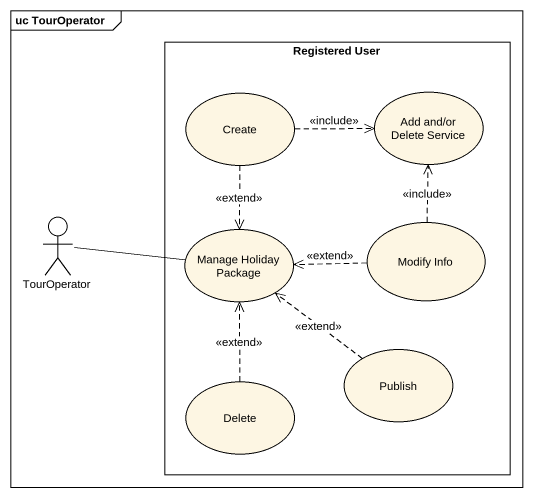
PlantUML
@startuml
mainframe uc TourOperator
rectangle "Registered User" as Registered_User {
  usecase "Create" as Create_
  usecase "Add and/or Delete Service" as Add_and_or_Delete_Service
  usecase "Manage Holiday Package" as Manage_Holiday_Package
  usecase "Modify Info" as Modify_Info
  usecase Publish
  usecase Delete
}
actor TourOperator
Create_ .right.> Add_and_or_Delete_Service : <<include>>
Create_ ..> Manage_Holiday_Package : <<extend>>
TourOperator -right- Manage_Holiday_Package
Modify_Info .up.> Add_and_or_Delete_Service : <<include>>
Modify_Info .left.> Manage_Holiday_Package : <<extend>>
Publish .up.> Manage_Holiday_Package : <<extend>>
Delete .up.> Manage_Holiday_Package : <<extend>>
@enduml
